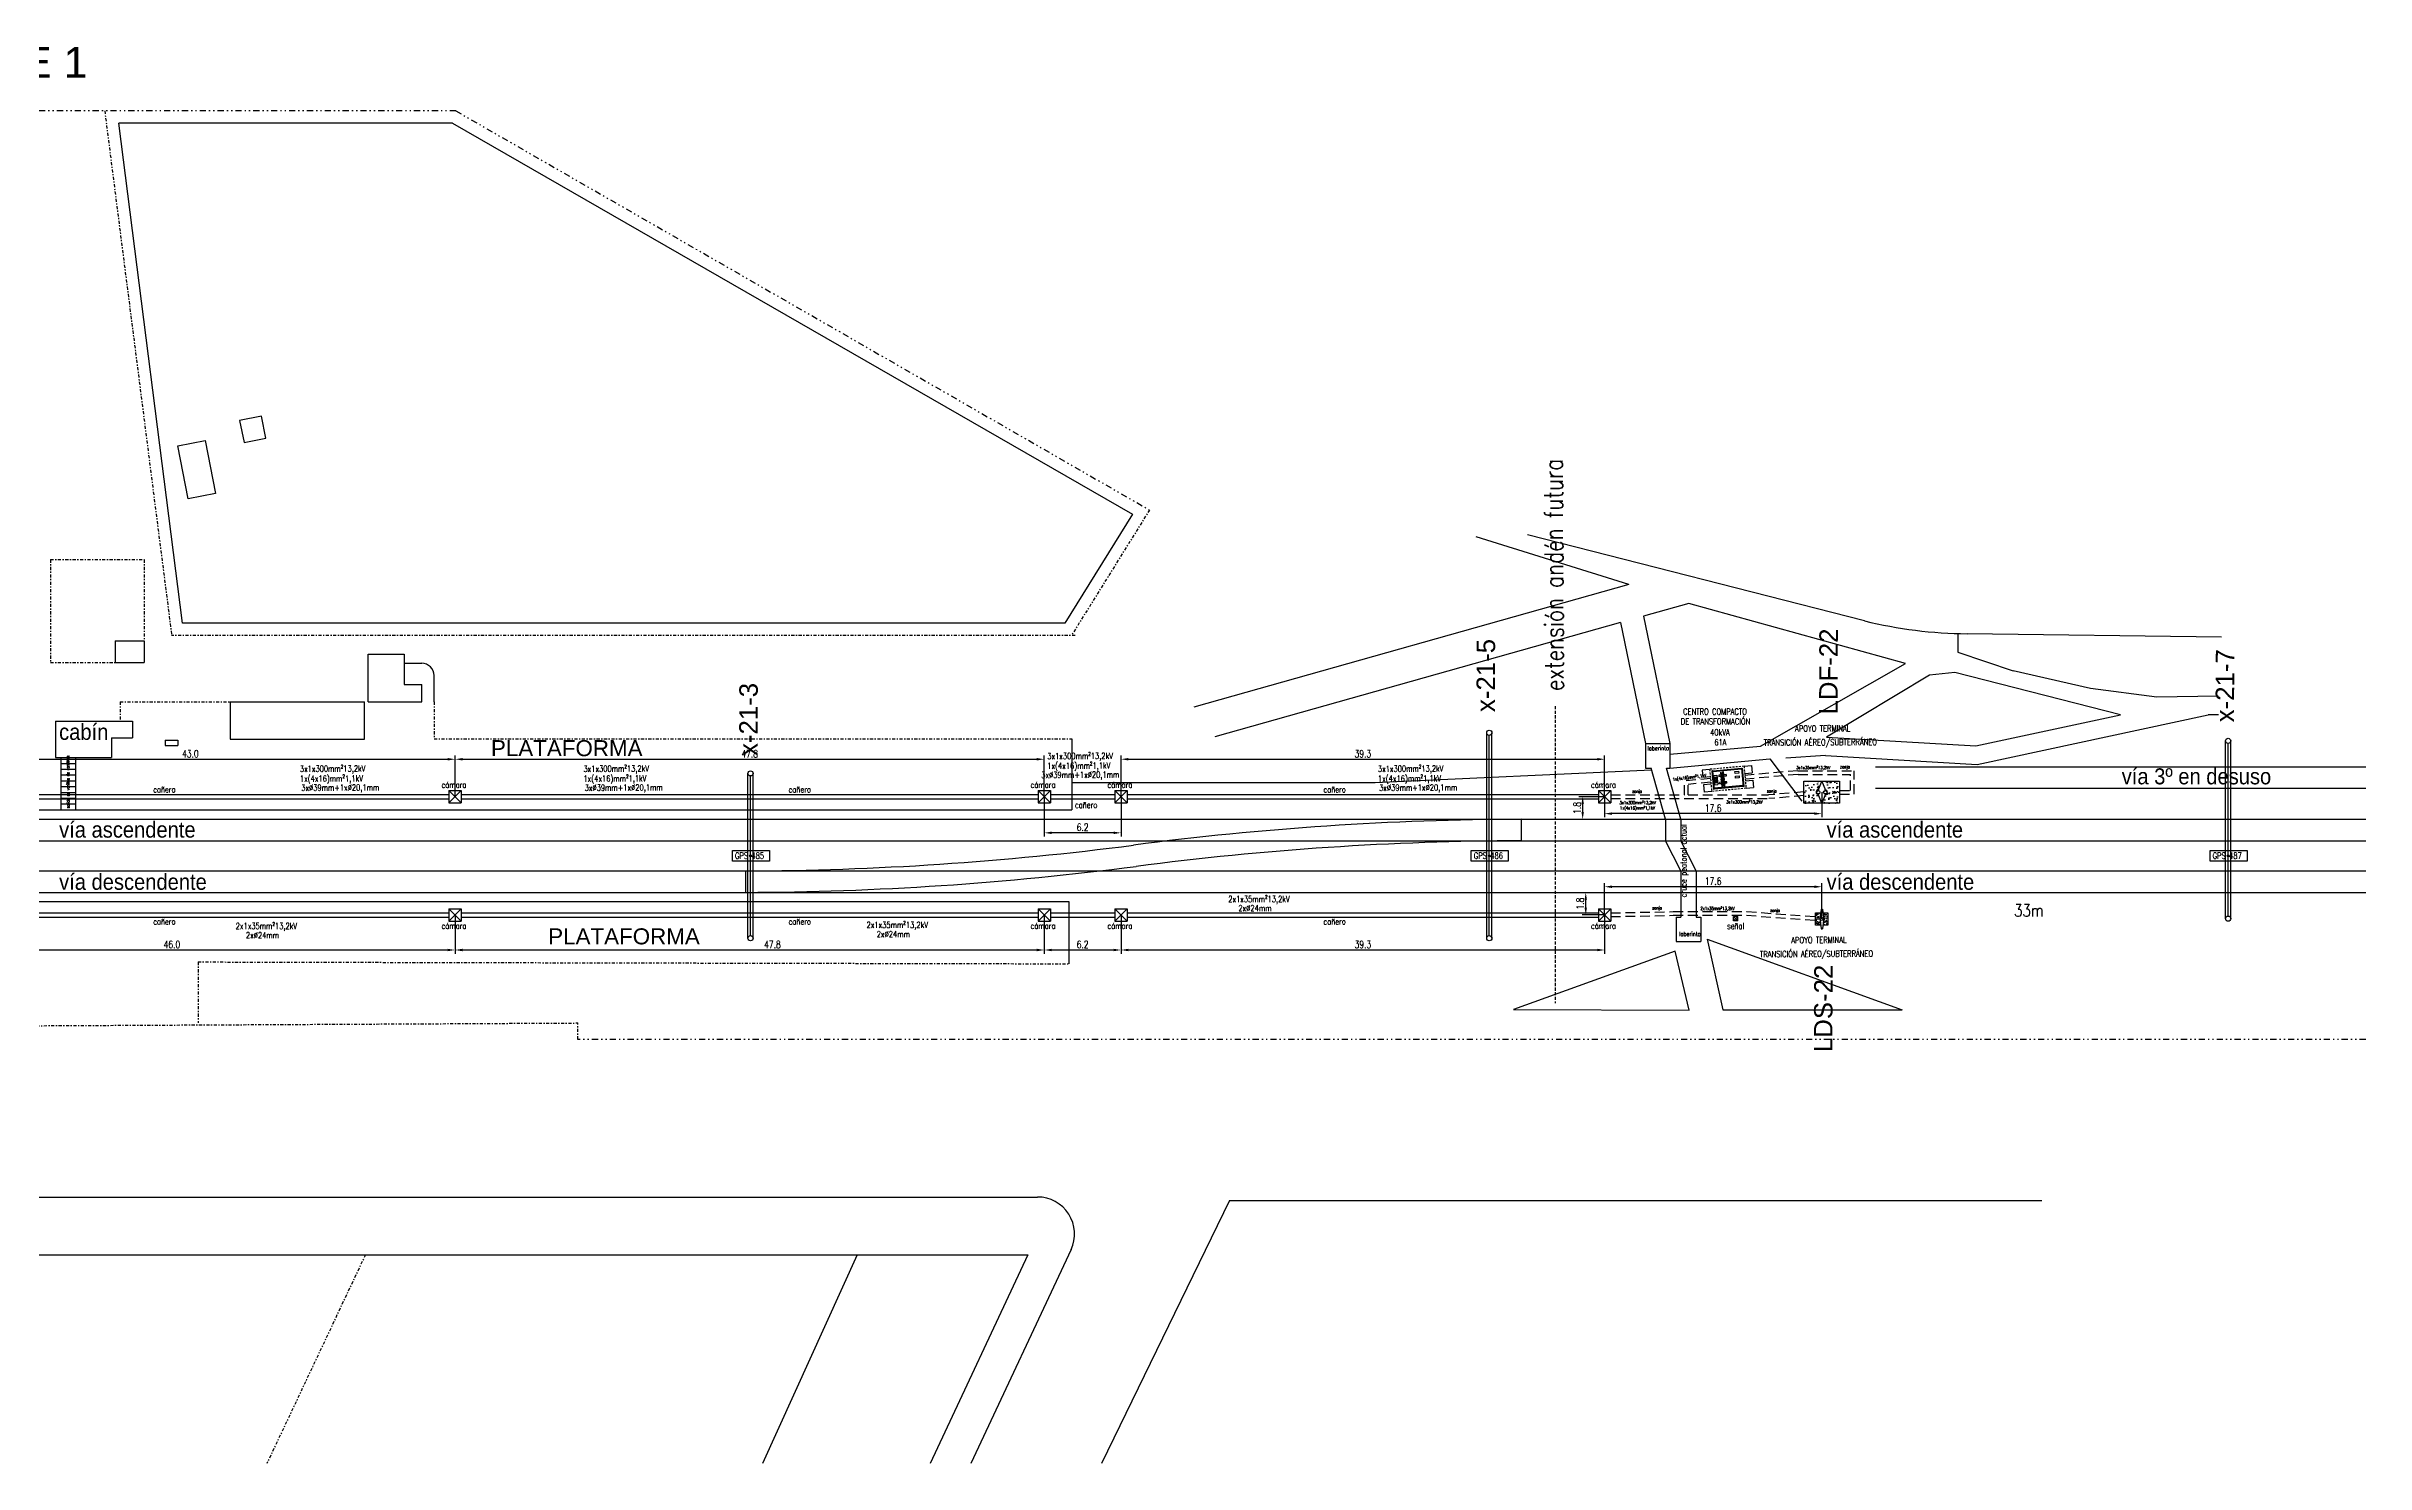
# Model space of a CAD drawing. Header units: millimetres. Extents: x 1294 to 1666, y 1240 to 1363.
# Drawn here: x 1477.4 to 1665.7, y 1240 to 1355.2 of the extents above; entities that cross this region are included whole.
import ezdxf

# ---------------------------------------------------------------- set-up
doc = ezdxf.new("R2010")
doc.units = ezdxf.units.MM
for name, pattern in [('DASHDOT2', [0.5, 0.25, -0.125, 0, -0.125]), ('DASHED2', [0.375, 0.25, -0.125]), ('DIVIDE', [1.25, 0.5, -0.25, 0, -0.25, 0, -0.25]), ('HIDDEN2', [4.7625, 3.175, -1.5875])]:
    doc.linetypes.add(name, pattern=pattern)
for name, color, linetype in [('CALLES', 8, 'Continuous'), ('EDIFICIOS', 8, 'Continuous'), ('ENABIEF', 8, 'Continuous'), ('LIMITE', 8, 'DASHDOT2'), ('LINEA02', 8, 'Continuous'), ('LINEA_02', 8, 'Continuous'), ('n° de postación', 1, 'Continuous'), ('pórticos', 4, 'Continuous'), ('SEMIC', 8, 'DASHED2'), ('textos', 7, 'Continuous'), ('Textos catenaria', 7, 'Continuous'), ('TITULOS', 8, 'DIVIDE'), ('vías', 8, 'Continuous')]:
    doc.layers.add(name, color=color, linetype=linetype)
doc.styles.add('ROMANS', font='arial.ttf', dxfattribs={"width": 0.7})
doc.styles.add('SIMPLEX', font='simplex.shx', dxfattribs={"width": 0.75})
doc.linetypes.add('FENCELINE2', pattern='A,0.25,-0.1,[132,ltypeshp.shx,S=0.1,R=0,X=-0.1,Y=0],-0.1,1', length=1.45)
doc.dimstyles.new('COTA-100', dxfattribs={"dimscale": 3, "dimtxt": 0.2, "dimasz": 0.2, "dimexe": 0.1, "dimexo": 0, "dimgap": 0.05, "dimtad": 1, "dimdec": 1, "dimzin": 0, "dimdsep": 46, "dimtxsty": 'SIMPLEX', "dimcen": 0.1, "dimclrd": 256, "dimclre": 256, "dimclrt": 256, "dimazin": 0, "dimtm": 1e-09, "dimtfac": 0.714286, "dimtdec": 1, "dimtmove": 2, "dimatfit": 2, "dimfxl": 0, "dimtolj": 1, "dimtzin": 0, "dimarcsym": 0})
pattern_1 = [(50, (-2624.04677, -773.78864), (0.45546167, -0.039847714), [0.047625, -0.523875]), (355, (-2624.04677, -773.78864), (-0.088107065, 0.47764161), [0.0381, -0.4191]), (100.451, (-2624.0088, -773.79196), (0.367356254, 0.43779172), [0.040475, -0.445225]), (46.1842, (-2624.04677, -773.66164), (0.6776976, -0.10510582), [0.0714375, -0.7858125]), (96.6356, (-2623.9903, -773.6704), (0.59351059, 0.61856389), [0.0607125, -0.6678375]), (351.184, (-2624.0468, -773.66164), (0.59351151, 0.6185628), [0.05715, -0.62865]), (21, (-2623.98327, -773.6934), (0.3790372, -0.255663796), [0.047625, -0.523875]), (326, (-2623.98327, -773.6934), (0.15450507, 0.460469915), [0.0381, -0.4191]), (71.4514, (-2623.9517, -773.7147), (0.53354123, 0.204807144), [0.040475, -0.445225]), (37.5, (-2624.04677, -773.78864), (0.007721508, 0.211387597), [0, -0.41402, 0, -0.42545, 0, -0.4206875]), (7.5, (-2624.04677, -773.78864), (0.167049156, 0.250451437), [0, -0.24257, 0, -0.404495, 0, -0.1603375]), (327.5, (-2624.18837, -773.78864), (0.338976488, -0.01432186), [0, -0.15875, 0, -0.4953, 0, -0.657225]), (317.5, (-2624.25187, -773.78864), (0.370322953, 0.063566228), [0, -0.206375, 0, -0.32893, 0, -0.466725])]

# ---------------------------------------------------------------- blocks, each defined once
blk = doc.blocks.new('cámara LDF-LDS')
at = {"color": 6}
for p, q in [((-0.5, 0.5), (0.5, 0.5)), ((-0.5, 0.5), (-0.5, -0.5)), ((-0.5, 0.5), (0.5, -0.5)), ((0.5, 0.5), (-0.5, -0.5)), ((0.5, 0.5), (0.5, -0.5)), ((-0.5, -0.5), (0.5, -0.5))]:
    blk.add_line(p, q, dxfattribs=at)
blk = doc.blocks.new('estructura terminal o retención para LDS')
h = blk.add_hatch()
h.set_pattern_fill('AR-CONC', color=8, scale=0.0025, style=0)
h.set_pattern_definition(pattern_1)
h.paths.add_polyline_path([(-0.5, -0.5), (-0.09, -0.5), (-0.14, -0.11, -0.352658), (-0.14, 0.11), (-0.09, 0.5), (-0.5, 0.5)])
h = blk.add_hatch()
h.set_pattern_fill('AR-CONC', color=8, scale=0.0025, style=0)
h.set_pattern_definition(pattern_1)
h.paths.add_polyline_path([(0.14, -0.11), (0.09, -0.5), (0.5, -0.5), (0.5, 0.5), (0.09, 0.5), (0.14, 0.11, -0.352658)])
at = {"color": 6}
for p, q in [((-0.05, 0.8), (-0.14, 0.11)), ((-0.05, 0.8), (0.05, 0.8)), ((0.05, 0.8), (0.14, 0.11)), ((-0.14, -0.11), (-0.05, -0.8)), ((-0.05, -0.8), (0.05, -0.8)), ((0.14, -0.11), (0.05, -0.8))]:
    blk.add_line(p, q, dxfattribs=at)
for points in [[(-0.09, -0.5), (-0.5, -0.5), (-0.5, 0.5), (-0.09, 0.5)], [(0.09, 0.5), (0.5, 0.5), (0.5, -0.5), (0.09, -0.5)]]:
    blk.add_lwpolyline(points)
blk.add_circle((0, 0), 0.13, dxfattribs=at)
for start, end in [(141.1488, 218.8512), (321.1488, 38.8512)]:
    blk.add_arc((0, 0), 0.18, start, end, dxfattribs=at)
blk = doc.blocks.new('estructura tipo A con base')
h = blk.add_hatch()
h.set_pattern_fill('AR-CONC', color=8, scale=0.005, style=0)
h.set_pattern_definition([(50, (-2627.5983, -783.80706), (0.91092334, -0.07969543), [0.09525, -1.04775]), (355, (-2627.5983, -783.8071), (-0.17621413, 0.9552832), [0.0762, -0.8382]), (100.451, (-2627.5224, -783.8137), (0.7347125, 0.87558344), [0.08095, -0.89045]), (46.1842, (-2627.5983, -783.5531), (1.3553952, -0.21021164), [0.142875, -1.571625]), (96.6356, (-2627.4854, -783.5706), (1.1870212, 1.2371278), [0.121425, -1.335675]), (351.184, (-2627.5983, -783.553), (1.187023, 1.2371256), [0.1143, -1.2573]), (21, (-2627.4713, -783.61656), (0.7580744, -0.5113276), [0.09525, -1.04775]), (326, (-2627.4713, -783.6166), (0.30901014, 0.92093983), [0.0762, -0.8382]), (71.4514, (-2627.4081, -783.6592), (1.06708245, 0.4096143), [0.08095, -0.89045]), (37.5, (-2627.5983, -783.80706), (0.015443016, 0.422775194), [0, -0.82804, 0, -0.8509, 0, -0.841375]), (7.5, (-2627.5983, -783.80706), (0.33409831, 0.500902874), [0, -0.48514, 0, -0.80899, 0, -0.320675]), (327.5, (-2627.88152, -783.80706), (0.677952976, -0.02864372), [0, -0.3175, 0, -0.9906, 0, -1.31445]), (317.5, (-2628.0085, -783.80706), (0.74064591, 0.12713246), [0, -0.41275, 0, -0.65786, 0, -0.93345])])
h.paths.add_polyline_path([(-1.45, -0.9), (1.45, -0.9), (1.45, 0.9), (-1.45, 0.9)])
h.paths.add_polyline_path([(-0.28, 0.18), (-0.28, 0.25), (-0.05, 0.8), (0.05, 0.8), (0.28, 0.28), (0.28, 0.18, -1), (0.28, -0.18), (0.28, -0.28), (0.05, -0.8), (-0.05, -0.8), (-0.28, -0.28), (-0.28, -0.18, -1)], flags=16)
h.paths.add_polyline_path([(-0.15, 0, -1), (-0.41, 0, -1)], flags=0)
h.paths.add_polyline_path([(0, 0, -1), (0, 0, -1)], flags=0)
h.paths.add_polyline_path([(0.41, 0, -1), (0.15, 0, -1)], flags=0)
blk.add_lwpolyline([(1.45, -0.9), (-1.45, -0.9), (-1.45, 0.9), (1.45, 0.9)], close=True)
at = {"color": 6}
blk.add_lwpolyline([(-0.28, -0.28), (-0.05, -0.8), (0.05, -0.8), (0.28, -0.28), (0.28, -0.18, 1), (0.28, 0.18), (0.28, 0.28), (0.05, 0.8), (-0.05, 0.8), (-0.28, 0.25), (-0.28, 0.18, 1), (-0.28, -0.18)], format="xyb", close=True, dxfattribs=at)
for centre, radius in [((-0.28, 0), 0.13), ((0, 0), 0.0021), ((0.28, 0), 0.13)]:
    blk.add_circle(centre, radius, dxfattribs=at)
blk = doc.blocks.new('CCT Ezpeleta')
at = {"color": 3}
for p, q in [((-4, -0.6), (-4, 0)), ((-3.4, 0), (-4, 0)), ((-0.6, 0), (0, 0)), ((0, -0.6), (0, 0)), ((-3.4, -0.6), (-4, -0.6)), ((-4, -1.8), (-4, -1.2)), ((-3.4, -1.2), (-4, -1.2)), ((-3.4, -1.8), (-4, -1.8)), ((-0.6, -0.6), (0, -0.6)), ((-0.6, -1.2), (0, -1.2)), ((-0.6, -1.8), (0, -1.8)), ((0, -1.8), (0, -1.2))]:
    blk.add_line(p, q, dxfattribs=at)
at = {"color": 3, "linetype": 'HIDDEN2', "ltscale": 0.05}
for p, q in [((-3.4, 0), (-0.6, 0)), ((-3.4, -1.8), (-3.4, 0)), ((-0.6, -1.8), (-0.6, 0)), ((-3.4, -1.8), (-0.6, -1.8))]:
    blk.add_line(p, q, dxfattribs=at)
at = {"color": 11}
for p, q in [((-3.24, -0.15), (-3.18, -0.15)), ((-3.24, -1.66), (-3.24, -0.15)), ((-3.18, -1.66), (-3.24, -1.66)), ((-3.18, -1.66), (-3.18, -0.15)), ((-3.18, -0.17), (-0.83, -0.17)), ((-3.18, -0.24), (-0.83, -0.24)), ((-3.18, -1.57), (-0.83, -1.57)), ((-3.18, -1.63), (-0.83, -1.63)), ((-1.89, -0.55), (-1.74, -0.55)), ((-1.89, -0.55), (-1.89, -0.67)), ((-1.89, -0.56), (-1.73, -0.56)), ((-1.89, -0.67), (-1.7, -0.67)), ((-1.89, -0.67), (-1.7, -0.67)), ((-1.89, -1.13), (-1.7, -1.13)), ((-1.89, -1.25), (-1.89, -1.13)), ((-1.89, -1.13), (-1.7, -1.13)), ((-1.89, -1.24), (-1.73, -1.24)), ((-1.89, -1.25), (-1.74, -1.25)), ((-1.7, -0.3), (-1.7, -1.5)), ((-1.7, -0.3), (-1.65, -0.3)), ((-1.7, -1.5), (-1.65, -1.5)), ((-1.65, -0.3), (-1.65, -1.5)), ((-1.65, -0.48), (-1.52, -0.48)), ((-1.65, -1.32), (-1.52, -1.32)), ((-1.52, -0.3), (-1.52, -1.5)), ((-1.47, -0.3), (-1.52, -0.3)), ((-1.47, -1.5), (-1.52, -1.5)), ((-1.47, -0.3), (-1.47, -1.5)), ((-1.47, -0.67), (-1.29, -0.67)), ((-1.47, -0.67), (-1.29, -0.67)), ((-1.47, -1.13), (-1.29, -1.13)), ((-1.47, -1.13), (-1.29, -1.13)), ((-1.44, -0.55), (-1.29, -0.55)), ((-1.44, -0.56), (-1.29, -0.56)), ((-1.44, -1.24), (-1.29, -1.24)), ((-1.44, -1.25), (-1.29, -1.25)), ((-1.29, -0.55), (-1.29, -0.67)), ((-1.29, -1.25), (-1.29, -1.13)), ((-1.15, -1.28), (-1.15, -0.52)), ((-0.87, -0.52), (-1.15, -0.52)), ((-0.87, -1.28), (-1.15, -1.28)), ((-0.87, -1.28), (-0.87, -0.52)), ((-0.83, -1.66), (-0.83, -0.15)), ((-0.83, -0.15), (-0.76, -0.15)), ((-0.83, -1.66), (-0.76, -1.66)), ((-0.76, -1.66), (-0.76, -0.15))]:
    blk.add_line(p, q, dxfattribs=at)
at = {"color": 5}
for points in [[(-2.63, -0.9), (-2.63, -1.05), (-2.93, -1.05), (-2.93, -0.9)], [(-2.63, -1.28), (-2.63, -1.43), (-2.93, -1.43), (-2.93, -1.28)], [(-0.92, -1.13), (-1.07, -1.13), (-1.07, -0.67), (-0.92, -0.67)]]:
    blk.add_lwpolyline(points, close=True, dxfattribs=at)
at = {"color": 11}
for centre, start, end in [((-1.59, -0.55), 141.5668, 218.4332), ((-1.59, -0.9), 141.5668, 218.4332), ((-1.59, -1.25), 141.5668, 218.4332), ((-1.59, -0.55), 65.3757, 114.6243), ((-1.59, -1.25), 245.3757, 294.6243), ((-1.59, -0.55), 321.5668, 38.4332), ((-1.59, -0.9), 321.5668, 38.4332), ((-1.59, -1.25), 321.5668, 38.4332)]:
    blk.add_arc(centre, 0.15, start, end, dxfattribs=at)
at = {"layer": 'Textos catenaria', "color": 11, "style": 'SIMPLEX', "width": 0.7}
for s, p in [('TRAFO SECO', (-1.63, -0.57)), ('TAB-BT', (-1.06, -0.71))]:
    blk.add_text(s, height=0.1, rotation=270, dxfattribs=at).set_placement(p)
blk = doc.blocks.new('*D15')
at = {"lineweight": -2, "transparency": 16777216}
for p, q in [((1467.58, 1294.22), (1467.58, 1297.57)), ((1468.18, 1297.27), (1509.99, 1297.27)), ((1510.59, 1294.22), (1510.59, 1297.57))]:
    blk.add_line(p, q, dxfattribs=at)
at = {"transparency": 16777216}
for points in [[(1468.18, 1297.37), (1468.18, 1297.17), (1467.58, 1297.27)], [(1509.99, 1297.37), (1509.99, 1297.17), (1510.59, 1297.27)]]:
    blk.add_solid(points, dxfattribs=at)
at = {"layer": 'Defpoints', "color": 0, "transparency": 16777216}
for p in [(1510.59, 1297.27), (1467.58, 1294.22), (1510.59, 1294.22)]:
    blk.add_point(p, dxfattribs=at)
at = {"transparency": 16777216, "insert": (1489.09, 1297.72), "char_height": 0.6, "attachment_point": 5, "style": 'SIMPLEX'}
blk.add_mtext('\\A1;43.0', dxfattribs=at)
blk = doc.blocks.new('*D16')
at = {"lineweight": -2, "transparency": 16777216}
for p, q in [((1510.59, 1294.22), (1510.59, 1297.57)), ((1511.19, 1297.27), (1557.83, 1297.27)), ((1558.43, 1294.22), (1558.43, 1297.57))]:
    blk.add_line(p, q, dxfattribs=at)
at = {"transparency": 16777216}
for points in [[(1511.19, 1297.37), (1511.19, 1297.17), (1510.59, 1297.27)], [(1557.83, 1297.37), (1557.83, 1297.17), (1558.43, 1297.27)]]:
    blk.add_solid(points, dxfattribs=at)
at = {"layer": 'Defpoints', "color": 0, "transparency": 16777216}
for p in [(1558.43, 1297.27), (1510.59, 1294.22), (1558.43, 1294.22)]:
    blk.add_point(p, dxfattribs=at)
at = {"transparency": 16777216, "insert": (1534.51, 1297.72), "char_height": 0.6, "attachment_point": 5, "style": 'SIMPLEX'}
blk.add_mtext('\\A1;47.8', dxfattribs=at)
blk = doc.blocks.new('*D17')
at = {"lineweight": -2, "transparency": 16777216}
for p, q in [((1558.43, 1294.22), (1558.43, 1290.99)), ((1564.67, 1294.22), (1564.67, 1290.99)), ((1564.07, 1291.29), (1559.03, 1291.29))]:
    blk.add_line(p, q, dxfattribs=at)
at = {"transparency": 16777216}
for points in [[(1559.03, 1291.39), (1559.03, 1291.19), (1558.43, 1291.29)], [(1564.07, 1291.39), (1564.07, 1291.19), (1564.67, 1291.29)]]:
    blk.add_solid(points, dxfattribs=at)
at = {"layer": 'Defpoints', "color": 0, "transparency": 16777216}
for p in [(1558.43, 1294.22), (1564.67, 1294.22), (1558.43, 1291.29)]:
    blk.add_point(p, dxfattribs=at)
at = {"transparency": 16777216, "insert": (1561.55, 1291.74), "char_height": 0.6, "attachment_point": 5, "style": 'SIMPLEX'}
blk.add_mtext('\\A1;6.2', dxfattribs=at)
blk = doc.blocks.new('*D18')
at = {"lineweight": -2, "transparency": 16777216}
for p, q in [((1564.67, 1294.22), (1564.67, 1297.57)), ((1565.27, 1297.27), (1603.34, 1297.27)), ((1603.94, 1294.22), (1603.94, 1297.57))]:
    blk.add_line(p, q, dxfattribs=at)
at = {"transparency": 16777216}
for points in [[(1565.27, 1297.37), (1565.27, 1297.17), (1564.67, 1297.27)], [(1603.34, 1297.37), (1603.34, 1297.17), (1603.94, 1297.27)]]:
    blk.add_solid(points, dxfattribs=at)
at = {"layer": 'Defpoints', "color": 0, "transparency": 16777216}
for p in [(1603.94, 1297.27), (1564.67, 1294.22), (1603.94, 1294.22)]:
    blk.add_point(p, dxfattribs=at)
at = {"transparency": 16777216, "insert": (1584.31, 1297.72), "char_height": 0.6, "attachment_point": 5, "style": 'SIMPLEX'}
blk.add_mtext('\\A1;39.3', dxfattribs=at)
blk = doc.blocks.new('*D19')
at = {"lineweight": -2, "transparency": 16777216}
for p, q in [((1603.94, 1294.22), (1603.94, 1292.55)), ((1621.58, 1294.59), (1621.58, 1292.55)), ((1620.98, 1292.85), (1604.54, 1292.85))]:
    blk.add_line(p, q, dxfattribs=at)
at = {"transparency": 16777216}
for points in [[(1604.54, 1292.95), (1604.54, 1292.75), (1603.94, 1292.85)], [(1620.98, 1292.95), (1620.98, 1292.75), (1621.58, 1292.85)]]:
    blk.add_solid(points, dxfattribs=at)
at = {"layer": 'Defpoints', "color": 0, "transparency": 16777216}
for p in [(1603.94, 1294.22), (1621.58, 1294.59), (1603.94, 1292.85)]:
    blk.add_point(p, dxfattribs=at)
at = {"transparency": 16777216, "insert": (1612.76, 1293.3), "char_height": 0.6, "attachment_point": 5, "style": 'SIMPLEX'}
blk.add_mtext('\\A1;17.6', dxfattribs=at)
blk = doc.blocks.new('*D20')
at = {"lineweight": -2, "transparency": 16777216}
for p, q in [((1603.94, 1284.62), (1603.94, 1287.21)), ((1620.98, 1286.91), (1604.54, 1286.91)), ((1621.58, 1284.3), (1621.58, 1287.21))]:
    blk.add_line(p, q, dxfattribs=at)
at = {"transparency": 16777216}
for points in [[(1604.54, 1287.01), (1604.54, 1286.81), (1603.94, 1286.91)], [(1620.98, 1287.01), (1620.98, 1286.81), (1621.58, 1286.91)]]:
    blk.add_solid(points, dxfattribs=at)
at = {"layer": 'Defpoints', "color": 0, "transparency": 16777216}
for p in [(1603.94, 1286.91), (1603.94, 1284.62), (1621.58, 1284.3)]:
    blk.add_point(p, dxfattribs=at)
at = {"transparency": 16777216, "insert": (1612.76, 1287.36), "char_height": 0.6, "attachment_point": 5, "style": 'SIMPLEX'}
blk.add_mtext('\\A1;17.6', dxfattribs=at)
blk = doc.blocks.new('*D21')
at = {"lineweight": -2, "transparency": 16777216}
for p, q in [((1564.67, 1284.62), (1564.67, 1281.47)), ((1603.94, 1284.62), (1603.94, 1281.47)), ((1603.34, 1281.77), (1565.27, 1281.77))]:
    blk.add_line(p, q, dxfattribs=at)
at = {"transparency": 16777216}
for points in [[(1565.27, 1281.87), (1565.27, 1281.67), (1564.67, 1281.77)], [(1603.34, 1281.87), (1603.34, 1281.67), (1603.94, 1281.77)]]:
    blk.add_solid(points, dxfattribs=at)
at = {"layer": 'Defpoints', "color": 0, "transparency": 16777216}
for p in [(1564.67, 1284.62), (1603.94, 1284.62), (1564.67, 1281.77)]:
    blk.add_point(p, dxfattribs=at)
at = {"transparency": 16777216, "insert": (1584.31, 1282.22), "char_height": 0.6, "attachment_point": 5, "style": 'SIMPLEX'}
blk.add_mtext('\\A1;39.3', dxfattribs=at)
blk = doc.blocks.new('*D22')
at = {"lineweight": -2, "transparency": 16777216}
for p, q in [((1558.43, 1284.62), (1558.43, 1281.47)), ((1564.67, 1284.62), (1564.67, 1281.47)), ((1564.07, 1281.77), (1559.03, 1281.77))]:
    blk.add_line(p, q, dxfattribs=at)
at = {"transparency": 16777216}
for points in [[(1559.03, 1281.87), (1559.03, 1281.67), (1558.43, 1281.77)], [(1564.07, 1281.87), (1564.07, 1281.67), (1564.67, 1281.77)]]:
    blk.add_solid(points, dxfattribs=at)
at = {"layer": 'Defpoints', "color": 0, "transparency": 16777216}
for p in [(1558.43, 1284.62), (1564.67, 1284.62), (1558.43, 1281.77)]:
    blk.add_point(p, dxfattribs=at)
at = {"transparency": 16777216, "insert": (1561.55, 1282.22), "char_height": 0.6, "attachment_point": 5, "style": 'SIMPLEX'}
blk.add_mtext('\\A1;6.2', dxfattribs=at)
blk = doc.blocks.new('*D23')
at = {"lineweight": -2, "transparency": 16777216}
for p, q in [((1510.59, 1284.62), (1510.59, 1281.47)), ((1558.43, 1284.62), (1558.43, 1281.47)), ((1557.83, 1281.77), (1511.19, 1281.77))]:
    blk.add_line(p, q, dxfattribs=at)
at = {"transparency": 16777216}
for points in [[(1511.19, 1281.87), (1511.19, 1281.67), (1510.59, 1281.77)], [(1557.83, 1281.87), (1557.83, 1281.67), (1558.43, 1281.77)]]:
    blk.add_solid(points, dxfattribs=at)
at = {"layer": 'Defpoints', "color": 0, "transparency": 16777216}
for p in [(1510.59, 1284.62), (1558.43, 1284.62), (1510.59, 1281.77)]:
    blk.add_point(p, dxfattribs=at)
at = {"transparency": 16777216, "insert": (1536.36, 1282.22), "char_height": 0.6, "attachment_point": 5, "style": 'SIMPLEX'}
blk.add_mtext('\\A1;47.8', dxfattribs=at)
blk = doc.blocks.new('*D24')
at = {"lineweight": -2, "transparency": 16777216}
for p, q in [((1464.59, 1284.62), (1464.59, 1281.47)), ((1510.59, 1284.62), (1510.59, 1281.47)), ((1509.99, 1281.77), (1465.19, 1281.77))]:
    blk.add_line(p, q, dxfattribs=at)
at = {"transparency": 16777216}
for points in [[(1465.19, 1281.87), (1465.19, 1281.67), (1464.59, 1281.77)], [(1509.99, 1281.87), (1509.99, 1281.67), (1510.59, 1281.77)]]:
    blk.add_solid(points, dxfattribs=at)
at = {"layer": 'Defpoints', "color": 0, "transparency": 16777216}
for p in [(1464.59, 1284.62), (1510.59, 1284.62), (1464.59, 1281.77)]:
    blk.add_point(p, dxfattribs=at)
at = {"transparency": 16777216, "insert": (1487.59, 1282.22), "char_height": 0.6, "attachment_point": 5, "style": 'SIMPLEX'}
blk.add_mtext('\\A1;46.0', dxfattribs=at)
blk = doc.blocks.new('*D31')
at = {"lineweight": -2, "transparency": 16777216}
for p, q in [((1602.4, 1286.45), (1602.71, 1286.45)), ((1603.94, 1284.62), (1602.11, 1284.62)), ((1602.41, 1285.22), (1602.41, 1285.85))]:
    blk.add_line(p, q, dxfattribs=at)
at = {"transparency": 16777216}
for points in [[(1602.31, 1285.85), (1602.51, 1285.85), (1602.41, 1286.45)], [(1602.31, 1285.22), (1602.51, 1285.22), (1602.41, 1284.62)]]:
    blk.add_solid(points, dxfattribs=at)
at = {"layer": 'Defpoints', "color": 0, "transparency": 16777216}
for p in [(1602.4, 1286.45), (1602.41, 1286.45), (1603.94, 1284.62)]:
    blk.add_point(p, dxfattribs=at)
at = {"transparency": 16777216, "insert": (1601.96, 1285.54), "char_height": 0.6, "attachment_point": 5, "rotation": 90, "style": 'SIMPLEX'}
blk.add_mtext('\\A1;1.8', dxfattribs=at)
blk = doc.blocks.new('*D32')
at = {"lineweight": -2, "transparency": 16777216}
for p, q in [((1603.94, 1294.22), (1601.86, 1294.22)), ((1602.02, 1292.39), (1602.46, 1292.39)), ((1602.16, 1293.62), (1602.16, 1292.99))]:
    blk.add_line(p, q, dxfattribs=at)
at = {"transparency": 16777216}
for points in [[(1602.06, 1293.62), (1602.26, 1293.62), (1602.16, 1294.22)], [(1602.06, 1292.99), (1602.26, 1292.99), (1602.16, 1292.39)]]:
    blk.add_solid(points, dxfattribs=at)
at = {"layer": 'Defpoints', "color": 0, "transparency": 16777216}
for p in [(1603.94, 1294.22), (1602.02, 1292.39), (1602.16, 1292.39)]:
    blk.add_point(p, dxfattribs=at)
at = {"transparency": 16777216, "insert": (1601.71, 1293.31), "char_height": 0.6, "attachment_point": 5, "rotation": 90, "style": 'SIMPLEX'}
blk.add_mtext('\\A1;1.8', dxfattribs=at)

msp = doc.modelspace()

# ---------------------------------------------------------------- linework, layer by layer
at = {"color": 8}
for p, q in [((1605.9, 1311.46), (1593.51, 1315.34)), ((1625.04, 1308.51), (1597.68, 1315.51)), ((1605.9, 1311.46), (1570.57, 1301.51)), ((1610.78, 1309.93), (1607.11, 1308.9)), ((1628.37, 1305.05), (1610.78, 1309.93)), ((1605.22, 1308.37), (1572.3, 1299.09)), ((1605.22, 1308.37), (1607.25, 1298.55)), ((1607.11, 1308.9), (1609.25, 1298.55)), ((1632.62, 1307.48), (1632.64, 1305.96)), ((1654.05, 1307.19), (1633.38, 1307.47)), ((1632.64, 1305.96), (1637.12, 1304.44)), ((1616.59, 1298.33), (1628.37, 1305.05)), ((1630.32, 1304.11), (1621.96, 1299.06)), ((1632.39, 1304.33), (1630.32, 1304.11)), ((1645.83, 1300.87), (1632.39, 1304.33)), ((1643.41, 1303.02), (1637.12, 1304.44)), ((1648.79, 1302.31), (1643.41, 1303.02)), ((1653.78, 1302.39), (1648.79, 1302.31)), ((1634.08, 1298.35), (1645.83, 1300.87)), ((1634.2, 1296.84), (1652.97, 1300.87)), ((1653.8, 1300.89), (1652.97, 1300.87)), ((1609.25, 1297.67), (1616.59, 1298.33)), ((1621.96, 1299.06), (1634.08, 1298.35)), ((1621.87, 1297.56), (1618.65, 1297.36)), ((1621.87, 1297.56), (1634.2, 1296.84)), ((1597.17, 1292.39), (1597.17, 1290.65)), ((1534.17, 1288.19), (1534.17, 1286.45)), ((1612.28, 1282.66), (1628.11, 1276.92)), ((1612.28, 1282.66), (1613.55, 1276.91)), ((1609.68, 1281.67), (1596.55, 1276.93)), ((1610.81, 1276.88), (1609.68, 1281.67)), ((1596.55, 1276.93), (1610.81, 1276.88)), ((1613.55, 1276.91), (1628.11, 1276.92))]:
    msp.add_line(p, q, dxfattribs=at)
for p, q in [((1607.25, 1298.55), (1609.25, 1298.55)), ((1607.25, 1298.55), (1607.25, 1296.55)), ((1609.25, 1298.55), (1609.25, 1296.55)), ((1478.56, 1297.4), (1478.56, 1293.15)), ((1479.76, 1297.4), (1479.76, 1293.15)), ((1607.25, 1296.55), (1607.72, 1296.55)), ((1608.88, 1292.39), (1607.72, 1296.55)), ((1610.13, 1292.39), (1608.97, 1296.55)), ((1608.97, 1296.55), (1609.25, 1296.55)), ((1608.88, 1292.39), (1608.88, 1290.65)), ((1608.88, 1292.39), (1610.13, 1292.39)), ((1610.13, 1292.39), (1610.13, 1290.65)), ((1610.13, 1288.19), (1608.88, 1290.65)), ((1611.38, 1288.19), (1610.13, 1290.65)), ((1533.11, 1289.85), (1536.12, 1289.85)), ((1533.11, 1288.99), (1533.11, 1289.85)), ((1536.12, 1288.99), (1533.11, 1288.99)), ((1536.12, 1289.85), (1536.12, 1288.99)), ((1593.11, 1289.85), (1596.12, 1289.85)), ((1593.11, 1288.99), (1593.11, 1289.85)), ((1596.12, 1288.99), (1593.11, 1288.99)), ((1596.12, 1289.85), (1596.12, 1288.99)), ((1653.11, 1289.85), (1656.12, 1289.85)), ((1653.11, 1288.99), (1653.11, 1289.85)), ((1656.12, 1288.99), (1653.11, 1288.99)), ((1656.12, 1289.85), (1656.12, 1288.99)), ((1610.13, 1288.19), (1610.13, 1286.45)), ((1610.13, 1286.45), (1610.13, 1284.45)), ((1611.38, 1288.19), (1611.38, 1286.45)), ((1611.38, 1286.45), (1611.38, 1284.45)), ((1609.75, 1284.45), (1610.13, 1284.45)), ((1609.75, 1284.45), (1609.75, 1282.45)), ((1611.38, 1284.45), (1611.75, 1284.45)), ((1611.75, 1284.45), (1611.75, 1282.45)), ((1614.76, 1284.5), (1614.41, 1284.5)), ((1614.41, 1284.15), (1614.41, 1284.5)), ((1614.41, 1284.5), (1614.76, 1284.15)), ((1614.76, 1284.5), (1614.41, 1284.15)), ((1614.76, 1284.15), (1614.41, 1284.15)), ((1614.76, 1284.15), (1614.76, 1284.5)), ((1609.75, 1282.45), (1611.75, 1282.45))]:
    msp.add_line(p, q)
at = {"color": 5, "linetype": 'HIDDEN2', "ltscale": 0.25}
for p, q in [((1619.64, 1296.34), (1615.33, 1295.95)), ((1619.65, 1296.04), (1615.35, 1295.65)), ((1619.64, 1296.34), (1624.21, 1296.34)), ((1619.65, 1296.04), (1623.91, 1296.04)), ((1623.91, 1294.74), (1623.91, 1296.04)), ((1624.21, 1294.44), (1624.21, 1296.34)), ((1604.44, 1294.37), (1610.42, 1294.37)), ((1604.44, 1294.07), (1617.27, 1294.07)), ((1612.54, 1295.7), (1610.42, 1295.5)), ((1610.42, 1294.37), (1610.42, 1295.5)), ((1612.57, 1295.4), (1610.72, 1295.23)), ((1610.72, 1294.37), (1610.72, 1295.23)), ((1610.72, 1294.37), (1617.26, 1294.37)), ((1620.13, 1294.62), (1617.26, 1294.37)), ((1620.13, 1294.32), (1617.27, 1294.07)), ((1623.03, 1294.74), (1623.91, 1294.74)), ((1623.03, 1294.44), (1624.21, 1294.44)), ((1604.44, 1284.78), (1609.52, 1284.89)), ((1604.44, 1284.48), (1609.52, 1284.59)), ((1609.52, 1284.89), (1615.48, 1284.89)), ((1609.52, 1284.59), (1615.47, 1284.59)), ((1615.47, 1284.59), (1621.08, 1284.19)), ((1615.48, 1284.89), (1621.08, 1284.49))]:
    msp.add_line(p, q, dxfattribs=at)
for centre in [(1534.58, 1289.42), (1594.58, 1289.42), (1654.58, 1289.42)]:
    msp.add_circle(centre, 0.0747)
at = {"color": 8}
for centre, radius, start, end in [((1633.65, 1343.47), 36, 256.171, 269.5746), ((1597.96, 1043.26), 249.13, 90.1814, 97.4468), ((1533.26, 1539.23), 251.04, 270.2078, 277.419), ((1597.96, 1043.26), 247.39, 90.1814, 97.4468), ((1533.26, 1539.23), 252.78, 270.2078, 277.419)]:
    msp.add_arc(centre, radius, start, end, dxfattribs=at)
at = {"layer": 'CALLES'}
for p, q in [((1468.05, 1261.7), (1557.89, 1261.7)), ((1573.47, 1261.41), (1563.08, 1240.04)), ((1573.47, 1261.41), (1639.44, 1261.41)), ((1471.71, 1257), (1557.09, 1257)), ((1543.24, 1257), (1535.55, 1240.04)), ((1557.09, 1257), (1549.16, 1240.04)), ((1560.61, 1257.43), (1552.47, 1240.04))]:
    msp.add_line(p, q, dxfattribs=at)
msp.add_arc((1557.89, 1258.7), 3, 334.9254, 90, dxfattribs=at)
at = {"layer": 'EDIFICIOS'}
for p, q in [((1494.87, 1325.14), (1493.09, 1324.79)), ((1493.09, 1324.79), (1493.45, 1323.01)), ((1495.22, 1323.37), (1494.87, 1325.14)), ((1488.06, 1322.73), (1490.28, 1323.18)), ((1488.92, 1318.42), (1488.06, 1322.73)), ((1490.28, 1323.18), (1491.14, 1318.87)), ((1493.45, 1323.01), (1495.22, 1323.37)), ((1491.14, 1318.87), (1488.92, 1318.42)), ((1482.98, 1306.89), (1482.98, 1305.14)), ((1482.98, 1306.89), (1485.33, 1306.89)), ((1485.33, 1306.89), (1485.33, 1305.14)), ((1503.53, 1301.94), (1503.53, 1305.82)), ((1503.53, 1305.82), (1506.46, 1305.82)), ((1506.46, 1305.82), (1506.46, 1303.34)), ((1482.98, 1305.14), (1485.33, 1305.14)), ((1506.46, 1305.07), (1507.88, 1305.07)), ((1508.88, 1301.94), (1508.88, 1304.07)), ((1492.33, 1301.94), (1503.23, 1301.94)), ((1492.33, 1301.94), (1492.33, 1298.89)), ((1503.23, 1298.89), (1503.23, 1301.94)), ((1503.53, 1301.94), (1507.88, 1301.94)), ((1506.46, 1303.34), (1507.88, 1303.34)), ((1507.88, 1301.94), (1507.88, 1303.34)), ((1478.13, 1300.36), (1478.13, 1297.4)), ((1478.13, 1300.36), (1484.38, 1300.36)), ((1484.38, 1300.36), (1484.38, 1299)), ((1482.69, 1299), (1482.69, 1297.4)), ((1482.69, 1299), (1484.38, 1299)), ((1487.03, 1298.83), (1488.08, 1298.83)), ((1487.03, 1298.83), (1487.03, 1298.38)), ((1487.03, 1298.38), (1488.08, 1298.38)), ((1488.08, 1298.83), (1488.08, 1298.38)), ((1492.33, 1298.89), (1503.23, 1298.89)), ((1478.13, 1297.4), (1482.69, 1297.4)), ((1478.56, 1296.93), (1479.76, 1296.93)), ((1478.56, 1296.46), (1479.76, 1296.46)), ((1478.56, 1295.99), (1479.76, 1295.99)), ((1478.56, 1295.52), (1479.76, 1295.52)), ((1478.56, 1295.05), (1479.76, 1295.05)), ((1478.56, 1294.58), (1479.76, 1294.58)), ((1478.56, 1294.11), (1479.76, 1294.11)), ((1478.56, 1293.64), (1479.76, 1293.64)), ((1478.56, 1293.17), (1479.76, 1293.17))]:
    msp.add_line(p, q, dxfattribs=at)
msp.add_arc((1507.88, 1304.07), 1, 360, 90, dxfattribs=at)
at = {"layer": 'ENABIEF'}
for p, q in [((1488.45, 1308.33), (1483.27, 1348.95)), ((1510.38, 1348.95), (1483.27, 1348.95)), ((1510.38, 1348.95), (1565.59, 1317.17)), ((1565.59, 1317.17), (1560.1, 1308.33)), ((1560.1, 1308.33), (1488.45, 1308.33))]:
    msp.add_line(p, q, dxfattribs=at)
at = {"layer": 'LIMITE'}
for p, q in [((1482.13, 1349.95), (1487.57, 1307.33)), ((1566.98, 1317.52), (1560.65, 1307.33)), ((1477.73, 1313.49), (1477.73, 1305.14)), ((1477.73, 1313.49), (1485.33, 1313.49)), ((1485.33, 1313.49), (1485.33, 1306.89)), ((1560.94, 1307.33), (1487.57, 1307.33)), ((1477.73, 1305.14), (1482.98, 1305.14)), ((1483.38, 1301.94), (1483.38, 1300.36)), ((1483.38, 1301.94), (1492.33, 1301.94)), ((1508.88, 1301.94), (1508.88, 1298.94)), ((1508.88, 1298.94), (1560.67, 1298.94)), ((1489.71, 1280.8), (1489.71, 1275.85)), ((1489.71, 1280.8), (1560.43, 1280.65)), ((1442.99, 1275.45), (1520.56, 1275.84)), ((1520.56, 1274.51), (1520.56, 1275.84)), ((1503.3, 1257), (1495.3, 1240.04))]:
    msp.add_line(p, q, dxfattribs=at)
at = {"layer": 'LINEA02', "color": 11}
for p, q in [((1468.08, 1294.4), (1510.09, 1294.4)), ((1468.08, 1294.05), (1510.09, 1294.05)), ((1511.09, 1294.4), (1557.93, 1294.4)), ((1511.09, 1294.05), (1557.93, 1294.05)), ((1558.93, 1294.4), (1564.17, 1294.4)), ((1558.93, 1294.05), (1564.17, 1294.05)), ((1565.17, 1294.4), (1603.44, 1294.4)), ((1565.17, 1294.05), (1603.44, 1294.05)), ((1465.09, 1284.8), (1510.09, 1284.8)), ((1511.09, 1284.8), (1557.93, 1284.8)), ((1558.93, 1284.8), (1564.17, 1284.8)), ((1565.17, 1284.8), (1603.44, 1284.8)), ((1465.09, 1284.45), (1510.09, 1284.45)), ((1511.09, 1284.45), (1557.93, 1284.45)), ((1558.93, 1284.45), (1564.17, 1284.45)), ((1565.17, 1284.45), (1603.44, 1284.45))]:
    msp.add_line(p, q, dxfattribs=at)
at = {"layer": 'LINEA_02'}
for p, q in [((1560.67, 1298.94), (1560.67, 1293.15)), ((1370.59, 1293.15), (1560.67, 1293.15)), ((1370.59, 1285.7), (1560.43, 1285.7)), ((1560.43, 1285.7), (1560.43, 1280.65))]:
    msp.add_line(p, q, dxfattribs=at)
at = {"layer": 'LINEA_02', "color": 8, "linetype": 'FENCELINE2', "ltscale": 0.25}
for p, q in [((1585.3, 1295.39), (1607.76, 1296.42)), ((1609.25, 1296.55), (1617.37, 1297.29)), ((1617.37, 1297.29), (1619.97, 1293.86)), ((1560.67, 1295.39), (1585.3, 1295.39))]:
    msp.add_line(p, q, dxfattribs=at)
at = {"layer": 'pórticos'}
for p, q in [((1594.37, 1282.73), (1594.37, 1299.42)), ((1594.58, 1282.94), (1594.58, 1299.21)), ((1594.79, 1282.73), (1594.79, 1299.42)), ((1654.37, 1284.32), (1654.37, 1298.76)), ((1654.58, 1284.53), (1654.58, 1298.55)), ((1654.79, 1284.32), (1654.79, 1298.76)), ((1534.37, 1282.73), (1534.37, 1296.12)), ((1534.58, 1282.94), (1534.58, 1295.91)), ((1534.79, 1282.73), (1534.79, 1296.12))]:
    msp.add_line(p, q, dxfattribs=at)
for centre in [(1594.58, 1299.42), (1654.58, 1298.76), (1534.58, 1296.12), (1534.58, 1282.73), (1594.58, 1282.73), (1654.58, 1284.32)]:
    msp.add_circle(centre, 0.21, dxfattribs=at)
at = {"layer": 'SEMIC', "color": 1}
msp.add_line((1599.94, 1301.59), (1599.94, 1277.45), dxfattribs=at)
at = {"layer": 'TITULOS'}
for p, q in [((1510.65, 1349.95), (1370.65, 1349.95)), ((1510.65, 1349.95), (1566.98, 1317.52)), ((1665.75, 1274.51), (1520.56, 1274.51))]:
    msp.add_line(p, q, dxfattribs=at)
at = {"layer": 'vías'}
for p, q in [((1665.75, 1296.63), (1625.93, 1296.63)), ((1665.75, 1294.89), (1625.93, 1294.89)), ((1340.53, 1292.39), (1665.75, 1292.39)), ((1340.53, 1290.65), (1665.75, 1290.65)), ((1340.53, 1288.19), (1665.75, 1288.19)), ((1340.53, 1286.45), (1665.75, 1286.45))]:
    msp.add_line(p, q, dxfattribs=at)

# ---------------------------------------------------------------- block references
at = {"rotation": 185.2045872208416}
msp.add_blockref('CCT Ezpeleta', (1612.04, 1294.6), dxfattribs=at)
for name, p in [('cámara LDF-LDS', (1510.59, 1294.22)), ('cámara LDF-LDS', (1558.43, 1294.22)), ('cámara LDF-LDS', (1564.67, 1294.22)), ('cámara LDF-LDS', (1603.94, 1294.22)), ('estructura tipo A con base', (1621.58, 1294.59)), ('cámara LDF-LDS', (1510.59, 1284.62)), ('cámara LDF-LDS', (1558.43, 1284.62)), ('cámara LDF-LDS', (1564.67, 1284.62)), ('cámara LDF-LDS', (1603.94, 1284.62)), ('estructura terminal o retención para LDS', (1621.58, 1284.3))]:
    msp.add_blockref(name, p)

# ---------------------------------------------------------------- texts
at = {"layer": 'n° de postación', "style": 'ROMANS'}
for s, p in [('LDF-22', (1622.86, 1300.9)), ('x-21-5', (1595.03, 1301.1)), ('x-21-7', (1655.06, 1300.27)), ('x-21-3', (1535.15, 1297.53)), ('LDS-22', (1622.44, 1273.47))]:
    msp.add_text(s, height=1.5, rotation=89.7812, dxfattribs=at).set_placement(p)
at = {"layer": 'textos', "style": 'ROMANS'}
for s, height, p in [('C A L L E 1', 2.5, (1462.88, 1352.65)), ('PLATAFORMA', 1.3, (1513.5, 1297.52)), ('PLATAFORMA', 1.3, (1518.15, 1282.23))]:
    msp.add_text(s, height=height, rotation=360, dxfattribs=at).set_placement(p)
at = {"layer": 'textos', "style": 'ROMANS', "width": 0.9}
for s, p in [('cabín', (1478.43, 1298.84)), ('vía 3º en desuso', (1645.94, 1295.23)), ('vía ascendente', (1478.43, 1290.9)), ('vía ascendente', (1621.97, 1290.9)), ('vía descendente', (1478.43, 1286.66)), ('vía descendente', (1621.97, 1286.66))]:
    msp.add_text(s, height=1.3, rotation=360, dxfattribs=at).set_placement(p)
at = {"layer": 'Textos catenaria', "color": 1, "style": 'SIMPLEX', "width": 0.8}
msp.add_text('extensión andén futura', height=1.5, rotation=90.2753, dxfattribs=at).set_placement((1600.62, 1302.81))
at = {"layer": 'Textos catenaria', "style": 'SIMPLEX', "width": 0.8}
for s, height, p in [('DE TRANSFORMACIÓN', 0.5, (1610.13, 1300.09)), ('CENTRO COMPACTO', 0.5, (1610.32, 1300.89)), ('40kVA', 0.5, (1612.51, 1299.2)), ('61A', 0.5, (1612.85, 1298.4)), ('3x1x35mm²13,2kV', 0.25, (1619.5, 1296.47)), ('zanja', 0.25, (1623.06, 1296.53)), ('zanja', 0.25, (1606.18, 1294.54)), ('3x1x300mm²13,2kV', 0.25, (1613.82, 1293.68)), ('zanja', 0.25, (1617.12, 1294.56)), ('3x1x300mm²13,2kV', 0.25, (1605.15, 1293.62)), ('1x(4x16)mm²1,1kV', 0.25, (1605.19, 1293.18)), ('GPS 485', 0.5, (1533.32, 1289.18)), ('GPS 486', 0.5, (1593.32, 1289.18)), ('GPS 487', 0.5, (1653.32, 1289.18)), ('2x1x35mm²13,2kV', 0.5, (1573.38, 1285.66)), ('2xØ24mm', 0.5, (1574.2, 1284.92)), ('zanja', 0.25, (1607.8, 1285.07)), ('2x1x35mm²13,2kV', 0.25, (1611.72, 1285.02)), ('zanja', 0.25, (1617.38, 1284.86)), ('2x1x35mm²13,2kV', 0.5, (1492.77, 1283.47)), ('2xØ24mm', 0.5, (1493.6, 1282.72)), ('2x1x35mm²13,2kV', 0.5, (1544, 1283.56)), ('2xØ24mm', 0.5, (1544.83, 1282.81)), ('señal', 0.5, (1613.89, 1283.47))]:
    msp.add_text(s, height=height, dxfattribs=at).set_placement(p)
at = {"layer": 'Textos catenaria', "style": 'SIMPLEX'}
for s, height, rotation, width, p in [('APOYO TERMINAL', 0.5, 0.3193, 0.8, (1619.41, 1299.51)), ('3x1x300mm²13,2kV', 0.5, 0.3193, 0.8, (1558.68, 1297.27)), ('laberinto', 0.35, 0.3193, 0.7, (1607.44, 1297.99)), ('TRANSICIÓN AÉREO/SUBTERRÁNEO', 0.5, 0.3193, 0.8, (1616.87, 1298.37)), ('salida de varillas de cambios', 0.25, 90.3193, 0.7, (1479.28, 1293.29)), ('3x1x300mm²13,2kV', 0.5, 0.3193, 0.8, (1497.98, 1296.24)), ('1x(4x16)mm²1,1kV', 0.5, 0.3193, 0.8, (1497.98, 1295.44)), ('3x1x300mm²13,2kV', 0.5, 0.3193, 0.8, (1521.01, 1296.24)), ('1x(4x16)mm²1,1kV', 0.5, 0.3193, 0.8, (1521.01, 1295.44)), ('3xØ39mm+1xØ20,1mm', 0.5, 0.3193, 0.8, (1558.19, 1295.74)), ('1x(4x16)mm²1,1kV', 0.5, 0.3193, 0.8, (1558.68, 1296.48)), ('3x1x300mm²13,2kV', 0.5, 0.3193, 0.8, (1585.53, 1296.24)), ('1x(4x16)mm²1,1kV', 0.5, 0.3193, 0.8, (1585.53, 1295.44)), ('1x(4x16)mm²1,1kV', 0.25, 6.9176, 0.7, (1609.49, 1295.51)), ('cañero', 0.5, 0.3193, 0.8, (1486.07, 1294.56)), ('3xØ39mm+1xØ20,1mm', 0.5, 0.3193, 0.8, (1498.09, 1294.7)), ('cámara', 0.5, 0.3193, 0.8, (1509.49, 1294.94)), ('3xØ39mm+1xØ20,1mm', 0.5, 0.3193, 0.8, (1521.11, 1294.7)), ('cañero', 0.5, 0.3193, 0.8, (1537.67, 1294.56)), ('cámara', 0.5, 0.3193, 0.8, (1557.33, 1294.94)), ('cámara', 0.5, 0.3193, 0.8, (1563.57, 1294.94)), ('cañero', 0.5, 0.3193, 0.8, (1581.11, 1294.56)), ('3xØ39mm+1xØ20,1mm', 0.5, 0.3193, 0.8, (1585.63, 1294.7)), ('cámara', 0.5, 0.3193, 0.8, (1602.84, 1294.94)), ('cañero', 0.5, 0.3193, 0.8, (1560.93, 1293.3)), ('cruce peatonal actual', 0.5, 90, 0.8, (1610.6, 1286.05)), ('33m', 1, 0.2753, 0.8, (1637.19, 1284.48)), ('cañero', 0.5, 0.3193, 0.8, (1486.07, 1283.83)), ('cámara', 0.5, 0.3193, 0.8, (1509.49, 1283.48)), ('cañero', 0.5, 0.3193, 0.8, (1537.67, 1283.83)), ('cámara', 0.5, 0.3193, 0.8, (1557.33, 1283.48)), ('cámara', 0.5, 0.3193, 0.8, (1563.57, 1283.48)), ('cañero', 0.5, 0.3193, 0.8, (1581.11, 1283.83)), ('cámara', 0.5, 0.3193, 0.8, (1602.84, 1283.48)), ('laberinto', 0.35, 0.3193, 0.7, (1610.01, 1282.89)), ('APOYO TERMINAL', 0.5, 0.3193, 0.8, (1619.1, 1282.32)), ('TRANSICIÓN AÉREO/SUBTERRÁNEO', 0.5, 0.3193, 0.8, (1616.56, 1281.18))]:
    msp.add_text(s, height=height, rotation=rotation, dxfattribs=dict(at, width=width)).set_placement(p)

# ---------------------------------------------------------------- dimensions: what is measured, and where the dimension line sits
for base, p1, p2, picture, middle in [((1510.59, 1297.27), (1467.58, 1294.22), (1510.59, 1294.22), '*D15', (1489.09, 1297.72)), ((1558.43, 1297.27), (1510.59, 1294.22), (1558.43, 1294.22), '*D16', (1534.51, 1297.72)), ((1603.94, 1297.27), (1564.67, 1294.22), (1603.94, 1294.22), '*D18', (1584.31, 1297.72)), ((1558.43, 1291.29), (1564.67, 1294.22), (1558.43, 1294.22), '*D17', (1561.55, 1291.74)), ((1603.94, 1292.85), (1621.58, 1294.59), (1603.94, 1294.22), '*D19', (1612.76, 1293.3)), ((1603.94, 1286.91), (1621.58, 1284.3), (1603.94, 1284.62), '*D20', (1612.76, 1287.36)), ((1464.59, 1281.77), (1510.59, 1284.62), (1464.59, 1284.62), '*D24', (1487.59, 1282.22)), ((1558.43, 1281.77), (1564.67, 1284.62), (1558.43, 1284.62), '*D22', (1561.55, 1282.22)), ((1564.67, 1281.77), (1603.94, 1284.62), (1564.67, 1284.62), '*D21', (1584.31, 1282.22))]:
    dim = msp.add_linear_dim(base=base, p1=p1, p2=p2, dimstyle='COTA-100')
    dim.commit()
    dim.dimension.update_dxf_attribs({"geometry": picture, "text_midpoint": middle})
for base, p1, p2, picture, middle in [((1602.16, 1292.39), (1603.94, 1294.22), (1602.02, 1292.39), '*D32', (1601.71, 1293.31)), ((1602.41, 1286.45), (1603.94, 1284.62), (1602.4, 1286.45), '*D31', (1601.96, 1285.54))]:
    dim = msp.add_linear_dim(base=base, p1=p1, p2=p2, angle=90, dimstyle='COTA-100')
    dim.commit()
    dim.dimension.update_dxf_attribs({"geometry": picture, "text_midpoint": middle})
dim = msp.add_linear_dim(base=(1510.59, 1281.77), p1=(1558.43, 1284.62), p2=(1510.59, 1284.62), dimstyle='COTA-100')
dim.commit()
dim.dimension.update_dxf_attribs({"geometry": '*D23', "text_midpoint": (1536.36, 1282.22), "dimtype": 160})

doc.saveas('drawing.dxf')
